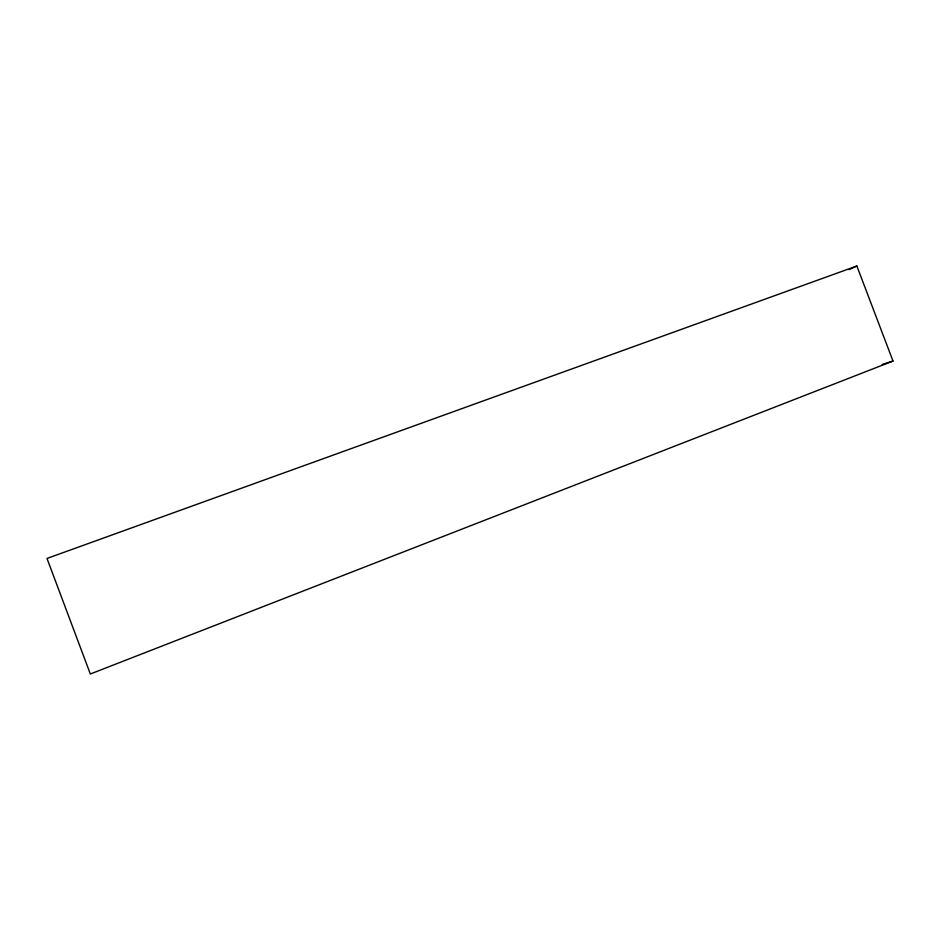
<?xml version="1.0" encoding="UTF-8"?>
<svg xmlns="http://www.w3.org/2000/svg" width="940" height="940" viewBox="0 0 940 940"><rect width="100%" height="100%" fill="white"/><g stroke="black" fill="none" stroke-linecap="round" stroke-linejoin="round"><path stroke-width="1.41" d="M849.149 269.592L856.857 265.997L893 361.054L90.334 674.004L47 558.454L856.857 265.997M882.202 364.485L893 361.054"/></g></svg>
